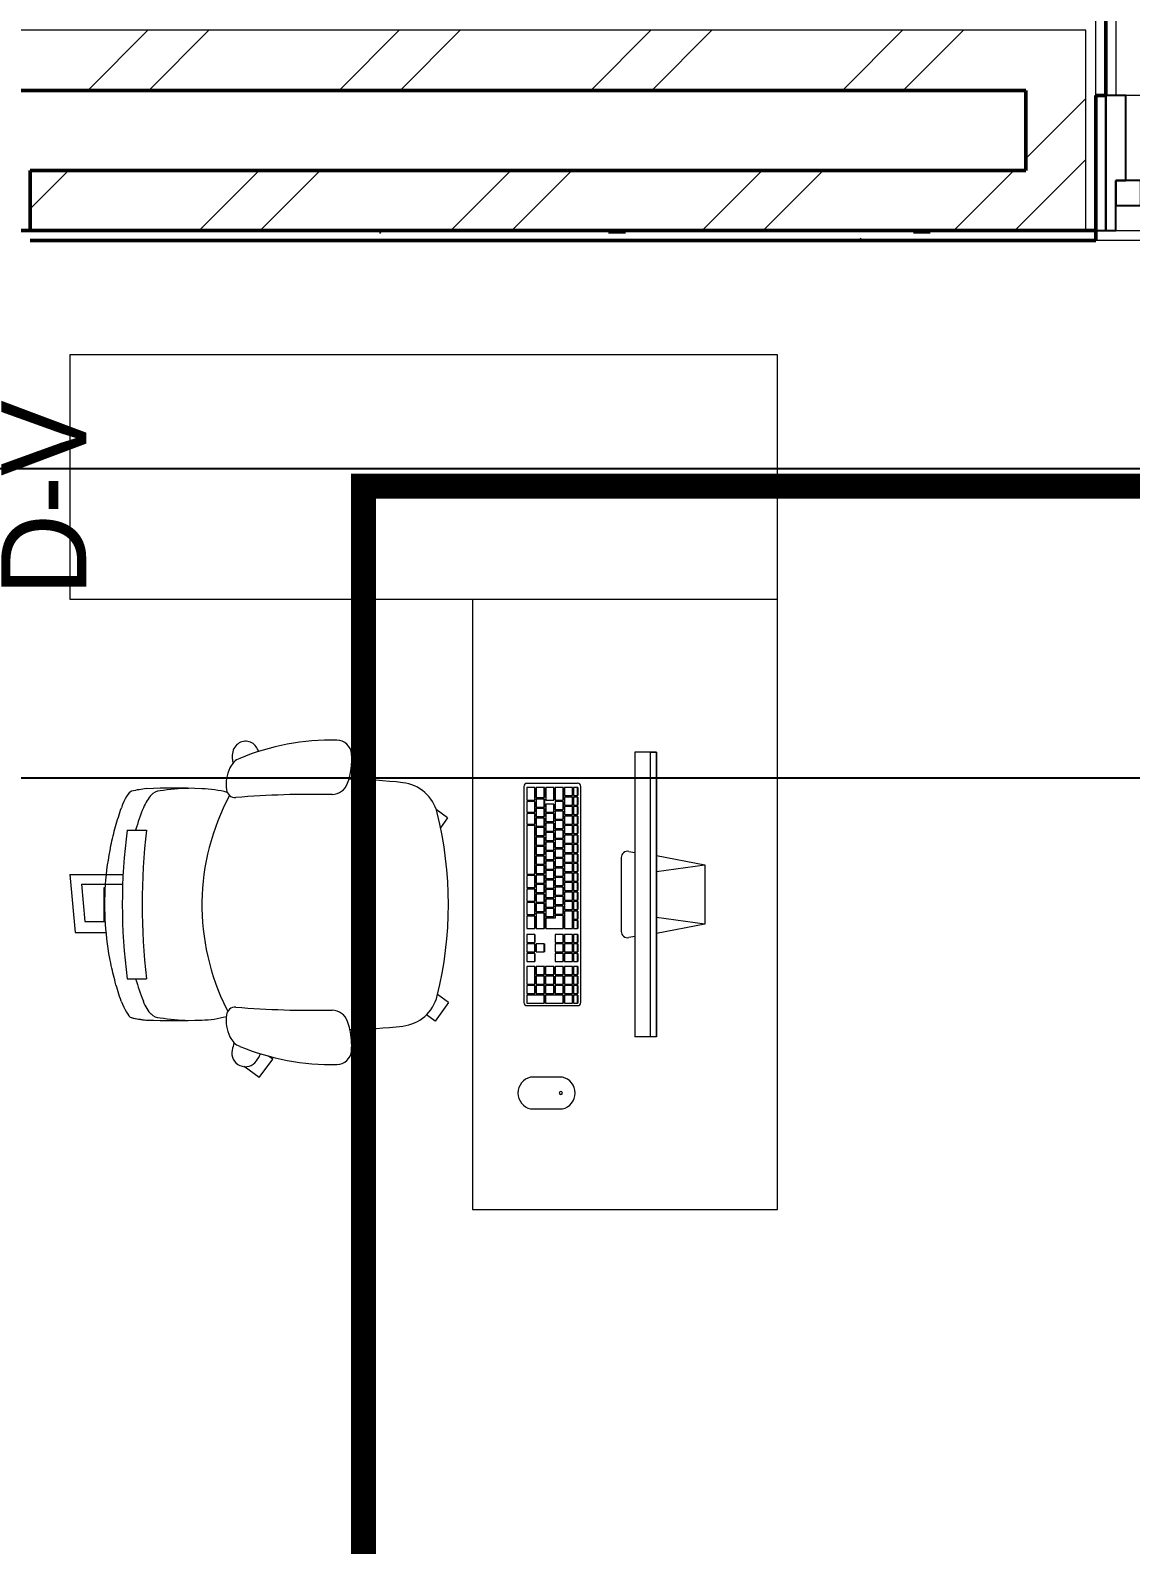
# Model space of a CAD drawing. Header units: millimetres. Extents: x -9358 to 257996, y -67499 to 9117.
# Drawn here: x 470 to 2670, y -2825 to 202 of the extents above; entities that cross this region are included whole.
import ezdxf

# ---------------------------------------------------------------- set-up
doc = ezdxf.new("R2010")
doc.units = ezdxf.units.MM
doc.header["$LTSCALE"] = 1000
for name, color, linetype, lineweight in [('A-FLR-PAT', 8, 'Continuous', 18), ('A-FRN', 8, 'Continuous', 9), ('A-GEN-MOD', 8, 'Continuous', 9), ('A-WAL-CLD', 8, 'Continuous', 9), ('A-WAL-CMU', 8, 'Continuous', 50), ('A-WAL-LOW-30', 8, 'Continuous', 18), ('A-WAL-PAT-1', 8, 'Continuous', 9), ('A-WIN', 8, 'Continuous', 9), ('A-WIN-1', 8, 'Continuous', 25), ('A-WIN-2', 8, 'Continuous', 18)]:
    doc.layers.add(name, color=color, linetype=linetype, lineweight=lineweight)
for name, color, linetype in [('CCTV', 4, 'Continuous'), ('CCTVNET', 6, 'Continuous'), ('DATANET', 4, 'Continuous'), ('F POINT AGN', 7, 'Continuous'), ('Route - rack2', 7, 'Continuous')]:
    doc.layers.add(name, color=color, linetype=linetype)
pattern_1 = [(45, (0, 0), (-251.447, 251.447), []), (45, (0, 381), (-251.447, 251.447), [])]

# ---------------------------------------------------------------- blocks, each defined once
blk = doc.blocks.new('D-V')
at = {"color": 3}
blk.add_lwpolyline([(1.2, 256.5), (146.9, 0), (-146.9, 0), (1.2, 256.5)], dxfattribs=at)
at = {"layer": 'CCTV', "color": 2}
blk.add_attdef('D-V', (-225.1, 246.5), '', height=170, dxfattribs=at)
blk = doc.blocks.new('Task chair 9554N35 - Task chair 9554N35-745676-01-Ground Floor Furniture Plan')
at = {"layer": 'A-FRN'}
for p, q in [((-172.9, 306.8), (-189.9, 284.3)), ((-172.9, 306.8), (-153.2, 293.1)), ((196.3, 309), (180.3, 287)), ((196.3, 309), (233.1, 282.3)), ((233.1, 282.3), (220.5, 265)), ((309.5, -42.5), (303.3, -51.1)), ((346.3, -69.3), (309.5, -42.5)), ((346.3, -69.3), (324.3, -99.6)), ((208.7, -134.6), (213.5, -132.2)), ((-148.6, -333.2), (-148.6, -294.8)), ((148.6, -333.5), (148.6, -294.8)), ((-59.9, -447.8), (-59.9, -341.6)), ((-40.1, -424.9), (-40.1, -342.5)), ((-33.2, -377), (-33.2, -380)), ((-33.2, -380), (34.3, -380)), ((34.3, -418.4), (34.3, -377)), ((56.2, -437.7), (56.2, -375.4)), ((-40.1, -424.9), (34.3, -418.4)), ((-59.9, -447.8), (56.2, -437.7))]:
    blk.add_line(p, q, dxfattribs=at)
for centre, radius, start, end in [((0, -450.7), 759.4, 76.0583, 103.9416), ((-163.7, 208.7), 80, 103.9416, 173.6414), ((163.7, 208.7), 80, 6.3586, 76.0583), ((875.8, 92.8), 1126, 173.6414, 179.1387), ((-875.8, 92.8), 1126, 0.9685, 6.3586), ((-298.4, 85.1), 30, 94.385, 178.8307), ((-289.7, -26.9), 142.3, 70.4284, 94.4069), ((-253.5, 75.2), 34, 1.5783, 70.4284), ((245.3, 75.2), 34, 109.5716, 178.4217), ((281.6, -26.9), 142.3, 102.8407, 109.5716), ((281.6, -26.9), 142.3, 85.5931, 102.8407), ((290.2, 85.1), 30, 1.1693, 85.615), ((157.4, 76.4), 485.9, 178.9013, 202.3772), ((1706.6, 39.8), 1926.5, 178.9201, 184.6505), ((-1714.8, 39.8), 1926.5, 355.3495, 1.0799), ((-165.6, 76.4), 485.9, 337.6228, 1.0987), ((-301, -96.7), 25.2, 123.4121, 230.4202), ((-270.6, -142.7), 80.3, 115.9395, 123.4121), ((297.3, -97.1), 27.1, 257.0503, 54.9497), ((266.7, -140.7), 80.4, 54.9497, 66.5438), ((-296.1, -90.9), 32.8, 230.4202, 277.5798), ((-257.7, -94.4), 37, 202.4815, 245.4243), ((-231.5, -117.1), 18, 277.2916, 2.3739), ((223.3, -117.1), 18, 177.6261, 262.7084), ((249.5, -94.4), 37, 294.5757, 337.5185), ((351.4, 138.5), 268.8, 253.8265, 257.0503), ((-304.4, -28.7), 95.5, 277.5798, 283.1299), ((-239, -54.3), 81.3, 245.2067, 276.9285), ((-5.9, -191.7), 225.5, 165.0105, 178.0847), ((1.2, 277.4), 461.4, 241.6816, 296.7275), ((230.8, -54.3), 81.3, 263.0715, 294.7933), ((5.9, -191.7), 225.5, 1.9153, 14.4821), ((1424.9, -239.6), 1657.1, 178.0847, 181.9153), ((192.1, -200.6), 424.1, 181.2804, 189.1246), ((-192.1, -200.6), 424.1, 350.8754, 358.7196), ((-1424.9, -239.6), 1657.1, 358.0847, 1.9153), ((-202, -267.3), 24.7, 181.265, 228.1434), ((202, -267.3), 24.7, 311.8566, 358.735), ((18.2, 231.9), 573.4, 248.3703, 253.086), ((0, 988.3), 1291.7, 263.3947, 276.6053), ((-18.2, 231.9), 573.4, 286.914, 291.6297), ((1, 773.4), 1116.7, 262.3012, 277.5932)]:
    blk.add_arc(centre, radius, start, end, dxfattribs=at)
for centre, major_axis, ratio, start_param, end_param in [((2833.6, -1083.6), (-3058.7, 867.3), 0.246692, 0.098786, 0.133654), ((-178.1, -286.4), (-48, 16.7), 0.376203, 0.715963, 1.386418), ((178.1, -286.7), (48.1, 16.1), 0.383717, 4.900693, 5.6098), ((-2833.6, -1083.6), (3058.7, 867.3), 0.246692, 6.149531, 6.184399), ((-2839.6, -1069.5), (3064.8, 850.5), 0.246639, 6.151983, 6.185843), ((-182.4, -335.9), (-44.1, 13.7), 0.260293, 0.190015, 1.407049), ((182.6, -337.1), (43.9, 14.1), 0.248418, 4.873403, 6.095378)]:
    blk.add_ellipse(centre, major_axis=major_axis, ratio=ratio, start_param=start_param, end_param=end_param, dxfattribs=at)
blk.add_open_spline([(193.1, -345.6), (180.8, -349.8), (155.9, -357.6), (104.9, -369.7), (39.6, -378.5), (-39.7, -378.4), (-105, -369.4), (-155.9, -357.1), (-180.8, -349.3), (-193.1, -344.9)], degree=3, knots=[0, 0, 0, 0, 0.1, 0.2, 0.4, 0.6, 0.8, 0.9, 1, 1, 1, 1], dxfattribs=at)
blk = doc.blocks.new('table47 - table-1748994-01-Ground Floor Furniture Plan')
at = {"layer": 'A-FRN'}
for p, q in [((33933, 10318.7), (33933, 8904.4)), ((34422, 10318.7), (33933, 10318.7)), ((34422, 8904.4), (34422, 9709.1)), ((33933, 8904.4), (34422, 8904.4))]:
    blk.add_line(p, q, dxfattribs=at)
blk = doc.blocks.new('2_Seat_computer_desk_11571 - 2_Seat_computer_desk_11571-749485-01-Ground Floor Furniture Plan')
at = {"layer": 'A-FRN'}
for p, q in [((552, 92.9), (570.4, 189.7)), ((570.4, 189.7), (689.3, 189.7)), ((583.7, 92.9), (570.4, 189.7)), ((689.3, 189.7), (676, 92.9)), ((689.3, 189.7), (707.7, 92.9)), ((345.4, 92.9), (345.4, 49.7)), ((914.3, 92.9), (345.4, 92.9)), ((345.4, 81.2), (345.4, 92.9)), ((345.4, 92.9), (914.3, 92.9)), ((914.3, 92.9), (914.3, 49.7)), ((914.3, 92.9), (914.3, 81.2)), ((914.3, 81.2), (345.4, 81.2)), ((345.4, 49.7), (914.3, 49.7)), ((543.6, 37.6), (545.7, 49.7)), ((714, 49.7), (716.1, 37.6)), ((556.1, 22.7), (703.6, 22.7)), ((416, -64.4), (432, -64.4)), ((416, -64.4), (416, -64.6)), ((432, -64.6), (416, -64.6)), ((416, -64.6), (416, -72.6)), ((416, -72.6), (432, -72.6)), ((416, -74.6), (432, -74.6)), ((416, -74.6), (416, -74.9)), ((432, -74.9), (416, -74.9)), ((416, -74.9), (416, -90.8)), ((432, -64.4), (432, -64.6)), ((432, -72.6), (432, -64.6)), ((432, -74.6), (432, -74.9)), ((432, -90.8), (432, -74.9)), ((435, -64.4), (451, -64.4)), ((435, -64.4), (435, -64.6)), ((451, -64.6), (435, -64.6)), ((435, -64.6), (435, -72.6)), ((435, -72.6), (451, -72.6)), ((435, -74.6), (451, -74.6)), ((435, -74.6), (435, -74.9)), ((451, -74.9), (435, -74.9)), ((435, -74.9), (435, -90.8)), ((451, -64.4), (451, -64.6)), ((451, -72.6), (451, -64.6)), ((451, -74.6), (451, -74.9)), ((451, -90.8), (451, -74.9)), ((454, -64.4), (470, -64.4)), ((454, -64.4), (454, -64.6)), ((470, -64.6), (454, -64.6)), ((454, -64.6), (454, -72.6)), ((454, -72.6), (470, -72.6)), ((454, -74.6), (470, -74.6)), ((454, -74.6), (454, -74.9)), ((470, -74.9), (454, -74.9)), ((454, -74.9), (454, -90.8)), ((470, -64.4), (470, -64.6)), ((470, -72.6), (470, -64.6)), ((470, -74.6), (470, -74.9)), ((470, -90.8), (470, -74.9)), ((473, -64.4), (489, -64.4)), ((473, -64.4), (473, -64.6)), ((489, -64.6), (473, -64.6)), ((473, -64.6), (473, -72.6)), ((473, -72.6), (489, -72.6)), ((473, -74.6), (489, -74.6)), ((473, -74.6), (473, -74.9)), ((489, -74.9), (473, -74.9)), ((473, -74.9), (473, -90.8)), ((489, -64.4), (489, -64.6)), ((489, -72.6), (489, -64.6)), ((489, -74.6), (489, -74.9)), ((489, -90.8), (489, -74.9)), ((492, -64.4), (508, -64.4)), ((492, -64.4), (492, -64.6)), ((508, -64.6), (492, -64.6)), ((492, -64.6), (492, -72.6)), ((492, -72.6), (508, -72.6)), ((492, -74.6), (508, -74.6)), ((492, -74.6), (492, -74.9)), ((508, -74.9), (492, -74.9)), ((492, -74.9), (492, -90.8)), ((508, -64.4), (508, -64.6)), ((508, -72.6), (508, -64.6)), ((508, -74.6), (508, -74.9)), ((508, -90.8), (508, -74.9)), ((511, -64.4), (527, -64.4)), ((511, -64.4), (511, -64.6)), ((527, -64.6), (511, -64.6)), ((511, -64.6), (511, -72.6)), ((511, -72.6), (527, -72.6)), ((511, -74.6), (527, -74.6)), ((511, -74.6), (511, -74.9)), ((527, -74.9), (511, -74.9)), ((511, -74.9), (511, -90.8)), ((527, -64.4), (527, -64.6)), ((527, -72.6), (527, -64.6)), ((527, -74.6), (527, -74.9)), ((527, -90.8), (527, -74.9)), ((530, -64.4), (546, -64.4)), ((530, -64.4), (530, -64.6)), ((546, -64.6), (530, -64.6)), ((530, -64.6), (530, -72.6)), ((530, -72.6), (546, -72.6)), ((530, -74.6), (546, -74.6)), ((530, -74.6), (530, -74.9)), ((546, -74.9), (530, -74.9)), ((530, -74.9), (530, -90.8)), ((546, -64.4), (546, -64.6)), ((546, -72.6), (546, -64.6)), ((546, -74.6), (546, -74.9)), ((546, -90.8), (546, -74.9)), ((549, -64.4), (565, -64.4)), ((549, -64.4), (549, -64.6)), ((565, -64.6), (549, -64.6)), ((549, -64.6), (549, -72.6)), ((549, -72.6), (565, -72.6)), ((549, -74.6), (565, -74.6)), ((549, -74.6), (549, -74.9)), ((565, -74.9), (549, -74.9)), ((549, -74.9), (549, -90.8)), ((565, -64.4), (565, -64.6)), ((565, -72.6), (565, -64.6)), ((565, -74.6), (565, -74.9)), ((565, -90.8), (565, -74.9)), ((568, -64.4), (584, -64.4)), ((568, -64.4), (568, -64.6)), ((584, -64.6), (568, -64.6)), ((568, -64.6), (568, -72.6)), ((568, -72.6), (584, -72.6)), ((568, -74.6), (584, -74.6)), ((568, -74.6), (568, -74.9)), ((584, -74.9), (568, -74.9)), ((568, -74.9), (568, -90.8)), ((584, -64.4), (584, -64.6)), ((584, -72.6), (584, -64.6)), ((584, -74.6), (584, -74.9)), ((584, -90.8), (584, -74.9)), ((587, -64.4), (603, -64.4)), ((587, -64.4), (587, -64.6)), ((603, -64.6), (587, -64.6)), ((587, -64.6), (587, -72.6)), ((587, -72.6), (603, -72.6)), ((587, -74.6), (603, -74.6)), ((587, -74.6), (587, -74.9)), ((603, -74.9), (587, -74.9)), ((587, -74.9), (587, -90.8)), ((603, -64.4), (603, -64.6)), ((603, -72.6), (603, -64.6)), ((603, -74.6), (603, -74.9)), ((603, -90.8), (603, -74.9)), ((606, -64.4), (622, -64.4)), ((606, -64.4), (606, -64.6)), ((622, -64.6), (606, -64.6)), ((606, -64.6), (606, -72.6)), ((606, -72.6), (622, -72.6)), ((606, -74.6), (622, -74.6)), ((606, -74.6), (606, -74.9)), ((622, -74.9), (606, -74.9)), ((606, -74.9), (606, -90.8)), ((622, -64.4), (622, -64.6)), ((622, -72.6), (622, -64.6)), ((622, -74.6), (622, -74.9)), ((622, -90.8), (622, -74.9)), ((625, -64.4), (641, -64.4)), ((625, -64.4), (625, -64.6)), ((641, -64.6), (625, -64.6)), ((625, -64.6), (625, -72.6)), ((625, -72.6), (641, -72.6)), ((625, -74.6), (641, -74.6)), ((625, -74.6), (625, -74.9)), ((641, -74.9), (625, -74.9)), ((625, -74.9), (625, -90.8)), ((641, -64.4), (641, -64.6)), ((641, -72.6), (641, -64.6)), ((641, -74.6), (641, -74.9)), ((641, -90.8), (641, -74.9)), ((644, -64.4), (660, -64.4)), ((644, -64.4), (644, -64.6)), ((660, -64.6), (644, -64.6)), ((644, -64.6), (644, -72.6)), ((644, -72.6), (660, -72.6)), ((644, -74.6), (660, -74.6)), ((644, -74.6), (644, -74.9)), ((660, -74.9), (644, -74.9)), ((644, -74.9), (644, -90.8)), ((660, -64.4), (660, -64.6)), ((660, -72.6), (660, -64.6)), ((660, -74.6), (660, -74.9)), ((660, -90.8), (660, -74.9)), ((663, -64.4), (679, -64.4)), ((663, -64.4), (663, -64.6)), ((679, -64.6), (663, -64.6)), ((663, -64.6), (663, -72.6)), ((663, -72.6), (679, -72.6)), ((663, -74.6), (698, -74.6)), ((663, -74.6), (663, -74.9)), ((698, -74.9), (663, -74.9)), ((663, -74.9), (663, -91.1)), ((679, -64.4), (679, -64.6)), ((679, -72.6), (679, -64.6)), ((682, -64.4), (698, -64.4)), ((682, -64.4), (682, -64.6)), ((698, -64.6), (682, -64.6)), ((682, -64.6), (682, -72.6)), ((682, -72.6), (698, -72.6)), ((698, -64.4), (698, -64.6)), ((698, -72.6), (698, -64.6)), ((698, -74.6), (698, -74.9)), ((698, -91.1), (698, -74.9)), ((709.5, -64.4), (725.5, -64.4)), ((709.5, -64.4), (709.5, -64.6)), ((725.5, -64.6), (709.5, -64.6)), ((709.5, -64.6), (709.5, -72.6)), ((709.5, -72.6), (725.5, -72.6)), ((709.5, -74.6), (725.5, -74.6)), ((709.5, -74.6), (709.5, -74.9)), ((725.5, -74.9), (709.5, -74.9)), ((709.5, -74.9), (709.5, -91.1)), ((725.5, -64.4), (725.5, -64.6)), ((725.5, -72.6), (725.5, -64.6)), ((725.5, -74.6), (725.5, -74.9)), ((725.5, -91.1), (725.5, -74.9)), ((728.5, -64.4), (744.5, -64.4)), ((728.5, -64.4), (728.5, -64.6)), ((744.5, -64.6), (728.5, -64.6)), ((728.5, -64.6), (728.5, -72.6)), ((728.5, -72.6), (744.5, -72.6)), ((728.5, -74.6), (744.5, -74.6)), ((728.5, -74.6), (728.5, -74.9)), ((744.5, -74.9), (728.5, -74.9)), ((728.5, -74.9), (728.5, -91.1)), ((744.5, -64.4), (744.5, -64.6)), ((744.5, -72.6), (744.5, -64.6)), ((744.5, -74.6), (744.5, -74.9)), ((744.5, -91.1), (744.5, -74.9)), ((747.5, -64.4), (763.5, -64.4)), ((747.5, -64.4), (747.5, -64.6)), ((763.5, -64.6), (747.5, -64.6)), ((747.5, -64.6), (747.5, -72.6)), ((747.5, -72.6), (763.5, -72.6)), ((747.5, -74.6), (763.5, -74.6)), ((747.5, -74.6), (747.5, -74.9)), ((763.5, -74.9), (747.5, -74.9)), ((747.5, -74.9), (747.5, -91.1)), ((763.5, -64.4), (763.5, -64.6)), ((763.5, -72.6), (763.5, -64.6)), ((763.5, -74.6), (763.5, -74.9)), ((763.5, -91.1), (763.5, -74.9)), ((773.8, -64.4), (789.8, -64.4)), ((773.8, -64.4), (773.8, -64.6)), ((789.8, -64.6), (773.8, -64.6)), ((773.8, -64.6), (773.8, -72.6)), ((773.8, -72.6), (789.8, -72.6)), ((773.8, -74.6), (789.8, -74.6)), ((773.8, -74.6), (773.8, -74.9)), ((789.8, -74.9), (773.8, -74.9)), ((773.8, -74.9), (773.8, -91.1)), ((789.8, -64.4), (789.8, -64.6)), ((789.8, -72.6), (789.8, -64.6)), ((789.8, -74.6), (789.8, -74.9)), ((789.8, -91.1), (789.8, -74.9)), ((792.8, -64.4), (808.8, -64.4)), ((792.8, -64.4), (792.8, -64.6)), ((808.8, -64.6), (792.8, -64.6)), ((792.8, -64.6), (792.8, -72.6)), ((792.8, -72.6), (808.8, -72.6)), ((792.8, -74.6), (808.8, -74.6)), ((792.8, -74.6), (792.8, -74.9)), ((808.8, -74.9), (792.8, -74.9)), ((792.8, -74.9), (792.8, -91.1)), ((808.8, -64.4), (808.8, -64.6)), ((808.8, -72.6), (808.8, -64.6)), ((808.8, -74.6), (808.8, -74.9)), ((808.8, -91.1), (808.8, -74.9)), ((811.8, -64.4), (827.8, -64.4)), ((811.8, -64.4), (811.8, -64.6)), ((827.8, -64.6), (811.8, -64.6)), ((811.8, -64.6), (811.8, -72.6)), ((811.8, -72.6), (827.8, -72.6)), ((811.8, -74.6), (827.8, -74.6)), ((811.8, -74.6), (811.8, -74.9)), ((827.8, -74.9), (811.8, -74.9)), ((811.8, -74.9), (811.8, -91.1)), ((827.8, -64.4), (827.8, -64.6)), ((827.8, -72.6), (827.8, -64.6)), ((827.8, -74.6), (827.8, -74.9)), ((827.8, -91.1), (827.8, -74.9)), ((830.8, -64.4), (846.8, -64.4)), ((830.8, -64.4), (830.8, -64.6)), ((846.8, -64.6), (830.8, -64.6)), ((830.8, -64.6), (830.8, -72.6)), ((830.8, -72.6), (846.8, -72.6)), ((830.8, -74.6), (846.8, -74.6)), ((830.8, -74.6), (830.8, -74.9)), ((846.8, -74.9), (830.8, -74.9)), ((830.8, -74.9), (830.8, -91.1)), ((846.8, -64.4), (846.8, -64.6)), ((846.8, -72.6), (846.8, -64.6)), ((846.8, -74.6), (846.8, -74.9)), ((846.8, -91.1), (846.8, -74.9)), ((416, -90.8), (432, -90.8)), ((416, -93.3), (441, -93.3)), ((416, -93.3), (416, -93.5)), ((441, -93.5), (416, -93.5)), ((416, -93.5), (416, -109.5)), ((416, -109.5), (441, -109.5)), ((416, -112.2), (441, -112.2)), ((416, -112.2), (416, -112.5)), ((441, -112.5), (416, -112.5)), ((416, -112.5), (416, -128.4)), ((435, -90.8), (451, -90.8)), ((441, -93.3), (441, -93.5)), ((441, -109.5), (441, -93.5)), ((441, -112.2), (441, -112.5)), ((441, -128.4), (441, -112.5)), ((444, -93.3), (460, -93.3)), ((444, -93.3), (444, -93.5)), ((460, -93.5), (444, -93.5)), ((444, -93.5), (444, -109.5)), ((444, -109.5), (460, -109.5)), ((449, -112.2), (465, -112.2)), ((449, -112.2), (449, -112.5)), ((465, -112.5), (449, -112.5)), ((449, -112.5), (449, -128.4)), ((454, -90.8), (470, -90.8)), ((460, -93.3), (460, -93.5)), ((460, -109.5), (460, -93.5)), ((463, -93.3), (479, -93.3)), ((463, -93.3), (463, -93.5)), ((479, -93.5), (463, -93.5)), ((463, -93.5), (463, -109.5)), ((463, -109.5), (479, -109.5)), ((465, -112.2), (465, -112.5)), ((465, -128.4), (465, -112.5)), ((468, -112.2), (484, -112.2)), ((468, -112.2), (468, -112.5)), ((484, -112.5), (468, -112.5)), ((468, -112.5), (468, -128.4)), ((473, -90.8), (489, -90.8)), ((479, -93.3), (479, -93.5)), ((479, -109.5), (479, -93.5)), ((482, -93.3), (498, -93.3)), ((482, -93.3), (482, -93.5)), ((498, -93.5), (482, -93.5)), ((482, -93.5), (482, -109.5)), ((482, -109.5), (498, -109.5)), ((484, -112.2), (484, -112.5)), ((484, -128.4), (484, -112.5)), ((487, -112.2), (503, -112.2)), ((487, -112.2), (487, -112.5)), ((503, -112.5), (487, -112.5)), ((487, -112.5), (487, -128.4)), ((492, -90.8), (508, -90.8)), ((498, -93.3), (498, -93.5)), ((498, -109.5), (498, -93.5)), ((501, -93.3), (517, -93.3)), ((501, -93.3), (501, -93.5)), ((517, -93.5), (501, -93.5)), ((501, -93.5), (501, -109.5)), ((501, -109.5), (517, -109.5)), ((503, -112.2), (503, -112.5)), ((503, -128.4), (503, -112.5)), ((506, -112.2), (522, -112.2)), ((506, -112.2), (506, -112.5)), ((522, -112.5), (506, -112.5)), ((506, -112.5), (506, -128.4)), ((511, -90.8), (527, -90.8)), ((517, -93.3), (517, -93.5)), ((517, -109.5), (517, -93.5)), ((520, -93.3), (536, -93.3)), ((520, -93.3), (520, -93.5)), ((536, -93.5), (520, -93.5)), ((520, -93.5), (520, -109.5)), ((520, -109.5), (536, -109.5)), ((522, -112.2), (522, -112.5)), ((522, -128.4), (522, -112.5)), ((525, -112.2), (541, -112.2)), ((525, -112.2), (525, -112.5)), ((541, -112.5), (525, -112.5)), ((525, -112.5), (525, -128.4)), ((530, -90.8), (546, -90.8)), ((536, -93.3), (536, -93.5)), ((536, -109.5), (536, -93.5)), ((539, -93.3), (555, -93.3)), ((539, -93.3), (539, -93.5)), ((555, -93.5), (539, -93.5)), ((539, -93.5), (539, -109.5)), ((539, -109.5), (555, -109.5)), ((541, -112.2), (541, -112.5)), ((541, -128.4), (541, -112.5)), ((544, -112.2), (560, -112.2)), ((544, -112.2), (544, -112.5)), ((560, -112.5), (544, -112.5)), ((544, -112.5), (544, -128.4)), ((549, -90.8), (565, -90.8)), ((555, -93.3), (555, -93.5)), ((555, -109.5), (555, -93.5)), ((558, -93.3), (574, -93.3)), ((558, -93.3), (558, -93.5)), ((574, -93.5), (558, -93.5)), ((558, -93.5), (558, -109.5)), ((558, -109.5), (574, -109.5)), ((560, -112.2), (560, -112.5)), ((560, -128.4), (560, -112.5)), ((563, -112.2), (579, -112.2)), ((563, -112.2), (563, -112.5)), ((579, -112.5), (563, -112.5)), ((563, -112.5), (563, -128.4)), ((568, -90.8), (584, -90.8)), ((574, -93.3), (574, -93.5)), ((574, -109.5), (574, -93.5)), ((577, -93.3), (593, -93.3)), ((577, -93.3), (577, -93.5)), ((593, -93.5), (577, -93.5)), ((577, -93.5), (577, -109.5)), ((577, -109.5), (593, -109.5)), ((579, -112.2), (579, -112.5)), ((579, -128.4), (579, -112.5)), ((582, -112.2), (598, -112.2)), ((582, -112.2), (582, -112.5)), ((598, -112.5), (582, -112.5)), ((582, -112.5), (582, -128.4)), ((587, -90.8), (603, -90.8)), ((593, -93.3), (593, -93.5)), ((593, -109.5), (593, -93.5)), ((596, -93.3), (612, -93.3)), ((596, -93.3), (596, -93.5)), ((612, -93.5), (596, -93.5)), ((596, -93.5), (596, -109.5)), ((596, -109.5), (612, -109.5)), ((598, -112.2), (598, -112.5)), ((598, -128.4), (598, -112.5)), ((601, -112.2), (617, -112.2)), ((601, -112.2), (601, -112.5)), ((617, -112.5), (601, -112.5)), ((601, -112.5), (601, -128.4)), ((606, -90.8), (622, -90.8)), ((612, -93.3), (612, -93.5)), ((612, -109.5), (612, -93.5)), ((615, -93.3), (631, -93.3)), ((615, -93.3), (615, -93.5)), ((631, -93.5), (615, -93.5)), ((615, -93.5), (615, -109.5)), ((615, -109.5), (631, -109.5)), ((617, -112.2), (617, -112.5)), ((617, -128.4), (617, -112.5)), ((620, -112.2), (636, -112.2)), ((620, -112.2), (620, -112.5)), ((636, -112.5), (620, -112.5)), ((620, -112.5), (620, -128.4)), ((625, -90.8), (641, -90.8)), ((631, -93.3), (631, -93.5)), ((631, -109.5), (631, -93.5)), ((634, -93.3), (650, -93.3)), ((634, -93.3), (634, -93.5)), ((650, -93.5), (634, -93.5)), ((634, -93.5), (634, -109.5)), ((634, -109.5), (650, -109.5)), ((636, -112.2), (636, -112.5)), ((636, -128.4), (636, -112.5)), ((639, -112.2), (655, -112.2)), ((639, -112.2), (639, -112.5)), ((655, -112.5), (639, -112.5)), ((639, -112.5), (639, -128.4)), ((644, -90.8), (660, -90.8)), ((650, -93.3), (650, -93.5)), ((650, -109.5), (650, -93.5)), ((653, -93.3), (669, -93.3)), ((653, -93.3), (653, -93.5)), ((669, -93.5), (653, -93.5)), ((653, -93.5), (653, -109.5)), ((653, -109.5), (669, -109.5)), ((655, -112.2), (655, -112.5)), ((655, -128.4), (655, -112.5)), ((658, -112.2), (674, -112.2)), ((658, -112.2), (658, -112.5)), ((674, -112.5), (658, -112.5)), ((658, -112.5), (658, -128.4)), ((663, -91.1), (698, -91.1)), ((669, -93.3), (669, -93.5)), ((669, -109.5), (669, -93.5)), ((672, -93.3), (698, -93.3)), ((672, -93.3), (672, -93.5)), ((698, -93.5), (672, -93.5)), ((672, -93.5), (672, -109.5)), ((672, -109.5), (677, -109.5)), ((674, -112.2), (674, -112.5)), ((674, -128.4), (674, -112.5)), ((677, -109.5), (677, -128.4)), ((698, -93.3), (698, -93.5)), ((698, -128.4), (698, -93.5)), ((709.5, -91.1), (725.5, -91.1)), ((709.5, -93.3), (725.5, -93.3)), ((709.5, -93.5), (709.5, -93.3)), ((709.5, -93.5), (709.5, -109.5)), ((725.5, -93.5), (709.5, -93.5)), ((709.5, -109.5), (725.5, -109.5)), ((725.5, -93.3), (725.5, -93.5)), ((725.5, -109.5), (725.5, -93.5)), ((728.5, -91.1), (744.5, -91.1)), ((728.5, -93.3), (744.5, -93.3)), ((728.5, -93.5), (728.5, -93.3)), ((728.5, -93.5), (728.5, -109.5)), ((744.5, -93.5), (728.5, -93.5)), ((728.5, -109.5), (744.5, -109.5)), ((744.5, -93.3), (744.5, -93.5)), ((744.5, -109.5), (744.5, -93.5)), ((747.5, -91.1), (763.5, -91.1)), ((747.5, -93.3), (763.5, -93.3)), ((747.5, -93.3), (747.5, -93.5)), ((763.5, -93.5), (747.5, -93.5)), ((747.5, -93.5), (747.5, -109.5)), ((747.5, -109.5), (763.5, -109.5)), ((763.5, -93.5), (763.5, -93.3)), ((763.5, -109.5), (763.5, -93.5)), ((773.8, -91.1), (789.8, -91.1)), ((773.8, -93.3), (789.8, -93.3)), ((773.8, -93.3), (773.8, -93.5)), ((789.8, -93.5), (773.8, -93.5)), ((773.8, -93.5), (773.8, -109.8)), ((773.8, -109.8), (789.8, -109.8)), ((773.8, -112.2), (789.8, -112.2)), ((773.8, -112.2), (773.8, -112.5)), ((789.8, -112.5), (773.8, -112.5)), ((773.8, -112.5), (773.8, -128.7)), ((789.8, -93.3), (789.8, -93.5)), ((789.8, -109.8), (789.8, -93.5)), ((789.8, -112.2), (789.8, -112.5)), ((789.8, -128.7), (789.8, -112.5)), ((792.8, -91.1), (808.8, -91.1)), ((792.8, -93.3), (808.8, -93.3)), ((792.8, -93.3), (792.8, -93.5)), ((808.8, -93.5), (792.8, -93.5)), ((792.8, -93.5), (792.8, -109.8)), ((792.8, -109.8), (808.8, -109.8)), ((792.8, -112.2), (808.8, -112.2)), ((792.8, -112.2), (792.8, -112.5)), ((808.8, -112.5), (792.8, -112.5)), ((792.8, -112.5), (792.8, -128.7)), ((808.8, -93.3), (808.8, -93.5)), ((808.8, -109.8), (808.8, -93.5)), ((808.8, -112.2), (808.8, -112.5)), ((808.8, -128.7), (808.8, -112.5)), ((811.8, -91.1), (827.8, -91.1)), ((811.8, -93.3), (827.8, -93.3)), ((811.8, -93.3), (811.8, -93.5)), ((827.8, -93.5), (811.8, -93.5)), ((811.8, -93.5), (811.8, -109.8)), ((811.8, -109.8), (827.8, -109.8)), ((811.8, -112.2), (827.8, -112.2)), ((811.8, -112.2), (811.8, -112.5)), ((827.8, -112.5), (811.8, -112.5)), ((811.8, -112.5), (811.8, -128.7)), ((827.8, -93.3), (827.8, -93.5)), ((827.8, -109.8), (827.8, -93.5)), ((827.8, -112.2), (827.8, -112.5)), ((827.8, -128.7), (827.8, -112.5)), ((830.8, -91.1), (846.8, -91.1)), ((830.8, -93.3), (846.8, -93.3)), ((830.8, -93.3), (830.8, -93.5)), ((846.8, -93.5), (830.8, -93.5)), ((830.8, -93.5), (830.8, -128.7)), ((846.8, -93.3), (846.8, -93.5)), ((846.8, -128.7), (846.8, -93.5)), ((416, -128.4), (441, -128.4)), ((416, -131.1), (436, -131.1)), ((416, -131.1), (416, -131.4)), ((436, -131.4), (416, -131.4)), ((416, -131.4), (416, -147.3)), ((416, -147.3), (436, -147.3)), ((416, -150), (441, -150)), ((416, -150), (416, -150.3)), ((441, -150.3), (416, -150.3)), ((416, -150.3), (416, -166.2)), ((436, -131.1), (436, -131.4)), ((436, -147.3), (436, -131.4)), ((439, -131.1), (455, -131.1)), ((439, -131.1), (439, -131.4)), ((455, -131.4), (439, -131.4)), ((439, -131.4), (439, -147.3)), ((439, -147.3), (455, -147.3)), ((441, -150), (441, -150.3)), ((441, -166.2), (441, -150.3)), ((444, -150), (465, -150)), ((444, -150), (444, -150.3)), ((465, -150.3), (444, -150.3)), ((444, -150.3), (444, -166.2)), ((449, -128.4), (465, -128.4)), ((455, -131.1), (455, -131.4)), ((455, -147.3), (455, -131.4)), ((458, -131.1), (474, -131.1)), ((458, -131.1), (458, -131.4)), ((474, -131.4), (458, -131.4)), ((458, -131.4), (458, -147.3)), ((458, -147.3), (474, -147.3)), ((465, -150), (465, -150.3)), ((465, -166.2), (465, -150.3)), ((468, -128.4), (484, -128.4)), ((468, -150), (489, -150)), ((468, -150), (468, -150.3)), ((489, -150.3), (468, -150.3)), ((468, -150.3), (468, -166.2)), ((474, -131.1), (474, -131.4)), ((474, -147.3), (474, -131.4)), ((477, -131.1), (493, -131.1)), ((477, -131.1), (477, -131.4)), ((493, -131.4), (477, -131.4)), ((477, -131.4), (477, -147.3)), ((477, -147.3), (493, -147.3)), ((487, -128.4), (503, -128.4)), ((489, -150), (489, -150.3)), ((489, -166.2), (489, -150.3)), ((492, -150), (589, -150)), ((492, -150), (492, -150.3)), ((589, -150.3), (492, -150.3)), ((492, -150.3), (492, -166.2)), ((493, -131.1), (493, -131.4)), ((493, -147.3), (493, -131.4)), ((496, -131.1), (512, -131.1)), ((496, -131.1), (496, -131.4)), ((512, -131.4), (496, -131.4)), ((496, -131.4), (496, -147.3)), ((496, -147.3), (512, -147.3)), ((506, -128.4), (522, -128.4)), ((512, -131.1), (512, -131.4)), ((512, -147.3), (512, -131.4)), ((515, -131.1), (531, -131.1)), ((515, -131.1), (515, -131.4)), ((531, -131.4), (515, -131.4)), ((515, -131.4), (515, -147.3)), ((515, -147.3), (531, -147.3)), ((525, -128.4), (541, -128.4)), ((531, -131.1), (531, -131.4)), ((531, -147.3), (531, -131.4)), ((534, -131.1), (550, -131.1)), ((534, -131.1), (534, -131.4)), ((550, -131.4), (534, -131.4)), ((534, -131.4), (534, -147.3)), ((534, -147.3), (550, -147.3)), ((544, -128.4), (560, -128.4)), ((550, -131.1), (550, -131.4)), ((550, -147.3), (550, -131.4)), ((553, -131.1), (569, -131.1)), ((553, -131.1), (553, -131.4)), ((569, -131.4), (553, -131.4)), ((553, -131.4), (553, -147.3)), ((553, -147.3), (569, -147.3)), ((563, -128.4), (579, -128.4)), ((569, -131.1), (569, -131.4)), ((569, -147.3), (569, -131.4)), ((572, -131.1), (588, -131.1)), ((572, -131.1), (572, -131.4)), ((588, -131.4), (572, -131.4)), ((572, -131.4), (572, -147.3)), ((572, -147.3), (588, -147.3)), ((582, -128.4), (598, -128.4)), ((588, -131.1), (588, -131.4)), ((588, -147.3), (588, -131.4)), ((589, -150), (589, -150.3)), ((589, -166.2), (589, -150.3)), ((591, -131.1), (607, -131.1)), ((591, -131.1), (591, -131.4)), ((607, -131.4), (591, -131.4)), ((591, -131.4), (591, -147.3)), ((591, -147.3), (607, -147.3)), ((592, -150), (616, -150)), ((592, -150), (592, -150.3)), ((616, -150.3), (592, -150.3)), ((592, -150.3), (592, -166.2)), ((601, -128.4), (617, -128.4)), ((607, -131.1), (607, -131.4)), ((607, -147.3), (607, -131.4)), ((610, -131.1), (626, -131.1)), ((610, -131.1), (610, -131.4)), ((626, -131.4), (610, -131.4)), ((610, -131.4), (610, -147.3)), ((610, -147.3), (626, -147.3)), ((616, -150), (616, -150.3)), ((616, -166.2), (616, -150.3)), ((619, -150), (643, -150)), ((619, -150), (619, -150.3)), ((643, -150.3), (619, -150.3)), ((619, -150.3), (619, -166.2)), ((620, -128.4), (636, -128.4)), ((626, -131.1), (626, -131.4)), ((626, -147.3), (626, -131.4)), ((629, -131.1), (645, -131.1)), ((629, -131.1), (629, -131.4)), ((645, -131.4), (629, -131.4)), ((629, -131.4), (629, -147.3)), ((629, -147.3), (645, -147.3)), ((639, -128.4), (655, -128.4)), ((643, -150), (643, -150.3)), ((643, -166.2), (643, -150.3)), ((645, -131.1), (645, -131.4)), ((645, -147.3), (645, -131.4)), ((646, -150), (670, -150)), ((646, -150), (646, -150.3)), ((670, -150.3), (646, -150.3)), ((646, -150.3), (646, -166.2)), ((648, -131.1), (664, -131.1)), ((648, -131.1), (648, -131.4)), ((664, -131.4), (648, -131.4)), ((648, -131.4), (648, -147.3)), ((648, -147.3), (664, -147.3)), ((658, -128.4), (674, -128.4)), ((664, -131.1), (664, -131.4)), ((664, -147.3), (664, -131.4)), ((667, -131.1), (698, -131.1)), ((667, -131.1), (667, -131.4)), ((698, -131.4), (667, -131.4)), ((667, -131.4), (667, -147.3)), ((667, -147.3), (698, -147.3)), ((670, -150), (670, -150.3)), ((670, -166.2), (670, -150.3)), ((673, -150), (698, -150)), ((673, -150), (673, -150.3)), ((698, -150.3), (673, -150.3)), ((673, -150.3), (673, -166.2)), ((677, -128.4), (698, -128.4)), ((698, -131.1), (698, -131.4)), ((698, -147.3), (698, -131.4)), ((698, -150), (698, -150.3)), ((698, -166.2), (698, -150.3)), ((709.5, -150), (725.5, -150)), ((709.5, -150.3), (709.5, -150)), ((709.5, -150.3), (709.5, -166.2)), ((725.5, -150.3), (709.5, -150.3)), ((725.5, -150), (725.5, -150.3)), ((725.5, -166.2), (725.5, -150.3)), ((728.5, -131.1), (744.5, -131.1)), ((728.5, -131.4), (728.5, -131.1)), ((728.5, -131.4), (728.5, -147.3)), ((744.5, -131.4), (728.5, -131.4)), ((728.5, -147.3), (744.5, -147.3)), ((728.5, -150), (744.5, -150)), ((728.5, -150.3), (728.5, -150)), ((728.5, -150.3), (728.5, -166.2)), ((744.5, -150.3), (728.5, -150.3)), ((744.5, -131.1), (744.5, -131.4)), ((744.5, -147.3), (744.5, -131.4)), ((744.5, -150), (744.5, -150.3)), ((744.5, -166.2), (744.5, -150.3)), ((747.5, -150), (763.5, -150)), ((747.5, -150), (747.5, -150.3)), ((763.5, -150.3), (747.5, -150.3)), ((747.5, -150.3), (747.5, -166.2)), ((763.5, -150.3), (763.5, -150)), ((763.5, -166.2), (763.5, -150.3)), ((773.8, -128.7), (789.8, -128.7)), ((773.8, -131.1), (789.8, -131.1)), ((773.8, -131.1), (773.8, -131.4)), ((789.8, -131.4), (773.8, -131.4)), ((773.8, -131.4), (773.8, -147.6)), ((773.8, -147.6), (789.8, -147.6)), ((773.8, -150), (808.8, -150)), ((773.8, -150), (773.8, -150.3)), ((808.8, -150.3), (773.8, -150.3)), ((773.8, -150.3), (773.8, -166.5)), ((789.8, -131.1), (789.8, -131.4)), ((789.8, -147.6), (789.8, -131.4)), ((792.8, -128.7), (808.8, -128.7)), ((792.8, -131.1), (808.8, -131.1)), ((792.8, -131.1), (792.8, -131.4)), ((808.8, -131.4), (792.8, -131.4)), ((792.8, -131.4), (792.8, -147.6)), ((792.8, -147.6), (808.8, -147.6)), ((808.8, -131.1), (808.8, -131.4)), ((808.8, -147.6), (808.8, -131.4)), ((808.8, -150), (808.8, -150.3)), ((808.8, -166.5), (808.8, -150.3)), ((811.8, -128.7), (827.8, -128.7)), ((811.8, -131.1), (827.8, -131.1)), ((811.8, -131.1), (811.8, -131.4)), ((827.8, -131.4), (811.8, -131.4)), ((811.8, -131.4), (811.8, -147.6)), ((811.8, -147.6), (827.8, -147.6)), ((811.8, -150), (827.8, -150)), ((811.8, -150), (811.8, -150.3)), ((827.8, -150.3), (811.8, -150.3)), ((811.8, -150.3), (811.8, -166.5)), ((827.8, -131.1), (827.8, -131.4)), ((827.8, -147.6), (827.8, -131.4)), ((827.8, -150), (827.8, -150.3)), ((827.8, -166.5), (827.8, -150.3)), ((830.8, -128.7), (846.8, -128.7)), ((830.8, -131.1), (846.8, -131.1)), ((830.8, -131.1), (830.8, -131.4)), ((846.8, -131.4), (830.8, -131.4)), ((830.8, -131.4), (830.8, -166.5)), ((846.8, -131.1), (846.8, -131.4)), ((846.8, -166.5), (846.8, -131.4)), ((416, -166.2), (441, -166.2)), ((444, -166.2), (465, -166.2)), ((468, -166.2), (489, -166.2)), ((492, -166.2), (589, -166.2)), ((592, -166.2), (616, -166.2)), ((619, -166.2), (643, -166.2)), ((646, -166.2), (670, -166.2)), ((673, -166.2), (698, -166.2)), ((709.5, -166.2), (725.5, -166.2)), ((728.5, -166.2), (744.5, -166.2)), ((747.5, -166.2), (763.5, -166.2)), ((773.8, -166.5), (808.8, -166.5)), ((811.8, -166.5), (827.8, -166.5)), ((830.8, -166.5), (846.8, -166.5))]:
    blk.add_line(p, q, dxfattribs=at)
for centre, radius, start, end in [((556.1, 35.4), 12.7, 170, 270), ((703.6, 35.4), 12.7, 270, 10), ((1026.7, -98.2), 3.16, 0, 180), ((1026.7, -98.2), 3.16, 180, 360)]:
    blk.add_arc(centre, radius, start, end, dxfattribs=at)
at = {"layer": 'A-GEN-MOD'}
for p, q in [((845.6, -58.4), (414, -58.4)), ((407.7, -64.7), (407.7, -165.9)), ((852, -165.9), (852, -64.7)), ((995, -95), (995, -158.5)), ((1058.5, -158.5), (1058.5, -95)), ((414, -172.2), (845.6, -172.2))]:
    blk.add_line(p, q, dxfattribs=at)
for centre, radius, start, end in [((414, -64.7), 6.35, 90, 180), ((845.6, -64.7), 6.35, 360, 90), ((1026.7, -102.2), 32.5, 12.6804, 167.3196), ((414, -165.9), 6.35, 180, 270), ((845.6, -165.9), 6.35, 270, 360), ((1026.7, -151.4), 32.5, 192.6804, 347.3196)]:
    blk.add_arc(centre, radius, start, end, dxfattribs=at)
blk = doc.blocks.new('Haworth_Worksurface_Reside-Rectangular2 - 60_ x 30_ 2-789986-01-Ground Floor Furniture Plan')
at = {"layer": 'A-FRN'}
for p, q in [((609.6, 304.8), (-609.6, 304.8)), ((-609.6, 304.8), (-609.6, -304.8)), ((609.6, -304.8), (609.6, 304.8)), ((-609.6, -304.8), (609.6, -304.8))]:
    blk.add_line(p, q, dxfattribs=at)
blk = doc.blocks.new('Sliding_Window_Double - 3200 x 2700-V62-01-Ground Floor Furniture Plan')
at = {"layer": 'A-WIN'}
for p, q in [((-701.8, 180.6), (-1456.3, 180.6)), ((-650.9, 180.6), (53.7, 180.6)), ((153.7, 180.6), (858.2, 180.6)), ((1663.7, 180.6), (909.1, 180.6)), ((-1406.3, 130.6), (-701.8, 130.6)), ((53.7, 130.6), (-650.9, 130.6)), ((858.2, 130.6), (153.7, 130.6)), ((909.1, 130.6), (1613.7, 130.6)), ((-701.8, 80.6), (-1406.3, 80.6)), ((858.2, 80.6), (-650.9, 80.6)), ((1613.7, 80.6), (909.1, 80.6)), ((-1436.3, -89.4), (1643.7, -89.4))]:
    blk.add_line(p, q, dxfattribs=at)
at = {"layer": 'A-WIN-1'}
for p, q in [((-1476.3, 180.6), (-1476.3, -89.4)), ((-1456.3, 180.6), (-1476.3, 180.6)), ((-1476.3, -89.4), (-1476.3, 180.6)), ((-1456.3, 80.6), (-1456.3, 180.6)), ((-650.9, 180.6), (-701.8, 180.6)), ((-701.8, 180.6), (-701.8, 130.6)), ((-650.9, 130.6), (-650.9, 180.6)), ((103.7, 180.6), (53.7, 180.6)), ((53.7, 180.6), (53.7, 130.6)), ((153.7, 180.6), (103.7, 180.6)), ((103.7, 180.6), (103.7, 130.6)), ((103.7, 130.6), (103.7, 180.6)), ((153.7, 130.6), (153.7, 180.6)), ((909.1, 180.6), (858.2, 180.6)), ((858.2, 180.6), (858.2, 130.6)), ((909.1, 130.6), (909.1, 180.6)), ((1683.7, 180.6), (1663.7, 180.6)), ((1663.7, 180.6), (1663.7, 80.6)), ((1683.7, -89.4), (1683.7, 180.6)), ((1703.7, 180.6), (1683.7, 180.6)), ((1683.7, 180.6), (1683.7, -89.4)), ((-1406.3, 130.6), (-1456.3, 130.6)), ((-1456.3, 130.6), (-1456.3, 80.6)), ((-1406.3, 80.6), (-1406.3, 130.6)), ((-650.9, 130.6), (-701.8, 130.6)), ((-701.8, 130.6), (-701.8, 80.6)), ((-701.8, 130.6), (-650.9, 130.6)), ((-650.9, 80.6), (-650.9, 130.6)), ((53.7, 130.6), (103.7, 130.6)), ((103.7, 130.6), (153.7, 130.6)), ((858.2, 130.6), (909.1, 130.6)), ((909.1, 130.6), (858.2, 130.6)), ((858.2, 130.6), (858.2, 80.6)), ((909.1, 80.6), (909.1, 130.6)), ((1663.7, 130.6), (1613.7, 130.6)), ((1613.7, 130.6), (1613.7, 80.6)), ((1663.7, 80.6), (1663.7, 130.6)), ((-1436.3, 80.6), (-1456.3, 80.6)), ((-1456.3, 80.6), (-1406.3, 80.6)), ((-1436.3, -89.4), (-1436.3, 80.6)), ((-701.8, 80.6), (-650.9, 80.6)), ((858.2, 80.6), (909.1, 80.6)), ((1613.7, 80.6), (1663.7, 80.6)), ((1663.7, 80.6), (1643.7, 80.6)), ((1643.7, 80.6), (1643.7, -89.4)), ((-1476.3, -89.4), (-1436.3, -89.4)), ((1643.7, -89.4), (1683.7, -89.4))]:
    blk.add_line(p, q, dxfattribs=at)
at = {"layer": 'A-WIN-2'}
for p, q in [((53.7, 165.6), (-650.9, 165.6)), ((-650.9, 165.6), (-650.9, 145.6)), ((53.7, 145.6), (53.7, 165.6)), ((858.2, 165.6), (153.7, 165.6)), ((153.7, 165.6), (153.7, 145.6)), ((858.2, 145.6), (858.2, 165.6)), ((-650.9, 145.6), (53.7, 145.6)), ((153.7, 145.6), (858.2, 145.6)), ((-701.8, 115.6), (-1406.3, 115.6)), ((-1406.3, 115.6), (-1406.3, 95.6)), ((-1406.3, 95.6), (-701.8, 95.6)), ((-701.8, 95.6), (-701.8, 115.6)), ((1613.7, 115.6), (909.1, 115.6)), ((909.1, 115.6), (909.1, 95.6)), ((909.1, 95.6), (1613.7, 95.6)), ((1613.7, 95.6), (1613.7, 115.6))]:
    blk.add_line(p, q, dxfattribs=at)
blk = doc.blocks.new('G')
at = {"layer": 'A-WAL-PAT-1'}
h = blk.add_hatch(dxfattribs=at)
h.set_pattern_fill('FP_1', color=256, style=0, pattern_type=2)
h.set_pattern_definition(pattern_1)
h.paths.add_polyline_path([(2460, 230), (2460, 350), (450, 350), (450, 230), (2099.6, 230)], flags=0)
h = blk.add_hatch(dxfattribs=at)
h.set_pattern_fill('FP_1', color=256, style=0, pattern_type=2)
h.set_pattern_definition(pattern_1)
h.paths.add_polyline_path([(2540, -50), (2580, -50), (2580, 350), (2460, 350), (2460, -50)], flags=0)
h = blk.add_hatch(dxfattribs=at)
h.set_pattern_fill('FP_1', color=256, style=0, pattern_type=2)
h.set_pattern_definition(pattern_1)
h.paths.add_polyline_path([(2460, -50), (2460, 70), (470, 70), (470, -50), (2099.6, -50)], flags=0)
h = blk.add_hatch(dxfattribs=at)
h.set_pattern_fill('FP_2', color=256, style=0, pattern_type=2)
h.set_pattern_definition([(0, (0, 0), (812.8, 203.2), [33.53, -576.07, 33.53, -576.07, -3251.2]), (0, (0, 0), (812.8, 203.2), [-1219.2, 33.53, -1185.67, 33.53, -576.07, -1422.4]), (0, (0, 0), (812.8, 203.2), [-3048, 33.53, -372.87, 33.53, -982.47]), (120, (304.8, 101.6), (-582.376, 602.305), [33.53, -576.07, 33.53, -576.07, -3251.2]), (120, (304.8, 101.6), (-582.376, 602.305), [-1219.2, 33.53, -1185.67, 33.53, -576.07, -1422.4]), (120, (304.8, 101.6), (-582.376, 602.305), [-3048, 33.53, -372.87, 33.53, -982.47]), (240, (406.4, 508), (-230.424, -805.505), [33.53, -576.07, 33.53, -576.07, -3251.2]), (240, (406.4, 508), (-230.424, -805.505), [-1219.2, 33.53, -1185.67, 33.53, -576.07, -1422.4]), (240, (406.4, 508), (-230.424, -805.505), [-3048, 33.53, -372.87, 33.53, -982.47])])
h.paths.add_polyline_path([(2600, -70), (2600, -50), (450, -50), (450, -70), (2099.6, -70)], flags=0)
at = {"layer": 'A-FLR-PAT'}
blk.add_line((2640, 370), (2640, 220), dxfattribs=at)
at = {"layer": 'A-WAL-CLD'}
for p, q in [((2600, 220), (2600, 370)), ((2580, 350), (450, 350)), ((2580, -50), (2580, 350))]:
    blk.add_line(p, q, dxfattribs=at)
at = {"layer": 'A-WAL-CMU'}
for p, q in [((2620, 220), (2620, 390)), ((450, 230), (2460, 230)), ((2460, 230), (2460, 70)), ((2600, -70), (2600, 220)), ((2600, 220), (2620, 220)), ((2460, 70), (470, 70)), ((470, 70), (470, -50)), ((2600, -50), (450, -50)), ((470, -70), (2600, -70))]:
    blk.add_line(p, q, dxfattribs=at)
at = {"layer": 'A-WAL-LOW-30'}
blk.add_line((5780, -70), (2600, -70), dxfattribs=at)
at = {"layer": 'A-FRN'}
for name, p, rotation in [('table47 - table-1748994-01-Ground Floor Furniture Plan', (-8355, 33634.7), 270.0000000000001), ('Haworth_Worksurface_Reside-Rectangular2 - 60_ x 30_ 2-789986-01-Ground Floor Furniture Plan', (1658.9, -1397), 89.99999999995926), ('Task chair 9554N35 - Task chair 9554N35-745676-01-Ground Floor Furniture Plan', (997.2, -1397), 270.0000000000394), ('2_Seat_computer_desk_11571 - 2_Seat_computer_desk_11571-749485-01-Ground Floor Furniture Plan', (1628.9, -747.4), 270.0000000000391)]:
    blk.add_blockref(name, p, dxfattribs=dict(at, rotation=rotation))
at = {"layer": 'A-WIN', "rotation": 180}
blk.add_blockref('Sliding_Window_Double - 3200 x 2700-V62-01-Ground Floor Furniture Plan', (4303.7, 130.6), dxfattribs=at)
blk = doc.blocks.new('RACK 2- ROUTE .')
at = {"layer": 'F POINT AGN', "color": 1, "const_width": 50}
blk.add_lwpolyline([(7717, -19446), (7717, -13583), (5863, -13583), (5863, -15682), (561, -15682), (561, -13123), (7602, -13123), (7602, -7571), (1136, -7571), (1136, -709), (5502, -709), (5502, -7372), (7110, -7372), (7110, -841), (10508, -841)], dxfattribs=at)

msp = doc.modelspace()

# ---------------------------------------------------------------- block references
msp.add_blockref('G', (0, -148.1))

# ---------------------------------------------------------------- next in the draw order: linework, layer by layer
at = {"layer": 'CCTVNET', "color": 3}
msp.add_lwpolyline([(-457.6, -153.4), (-457.6, -674.1), (3110, -674.1), (3110, -7919.1), (8519.4, -7919.1), (8540.5, -12365.3)], dxfattribs=at)
at = {"layer": 'DATANET', "color": 3}
msp.add_lwpolyline([(247.2, -771.5), (247.2, -1292), (8252.1, -1292), (8252.1, -4938.1)], dxfattribs=at)

# ---------------------------------------------------------------- next in the draw order: block references
ref = msp.add_blockref('D-V', (120, -698.1), dxfattribs=dict(at, rotation=270))
ref.add_attrib('D-V', 'D-V', (581.8, -928.9), dxfattribs={"layer": 'CCTV', "color": 3, "height": 170, "rotation": 90})
at = {"layer": 'Route - rack2', "color": 1}
msp.add_blockref('RACK 2- ROUTE .', (0, 0), dxfattribs=at)

doc.saveas('drawing.dxf')
